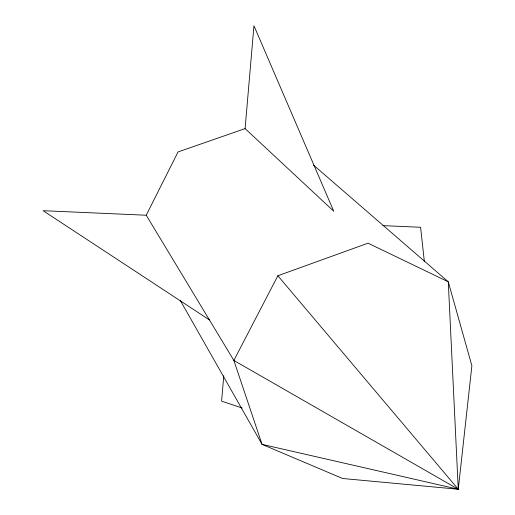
<?xml version="1.0" encoding="UTF-8"?>
<svg xmlns="http://www.w3.org/2000/svg" width="515" height="515" viewBox="0 0 515 515"><rect width="100%" height="100%" fill="white"/><g stroke="black" fill="none" stroke-linecap="round" stroke-linejoin="round"><path stroke-width="0.77" d="M223.793 375.68L221.598 401.146L242.134 407.989M245.095 128.608L253.959 25.75L333.739 211.214L245.095 128.608L178.036 151.951L146.234 215.231L233.868 360.449L262.051 444.368L342.604 478.493L458.26 489.25L471.882 365.779L448.275 281.814L313.558 165.141M277.855 275.757L233.868 360.449L458.26 489.25L448.275 281.814L368.045 243.183L277.855 275.757L458.26 489.25L262.051 444.368L180.295 300.49M146.234 215.231L43.118 210.699L209.425 319.937M382.87 225.628L420.601 227.282L424.354 261.607"/></g></svg>
